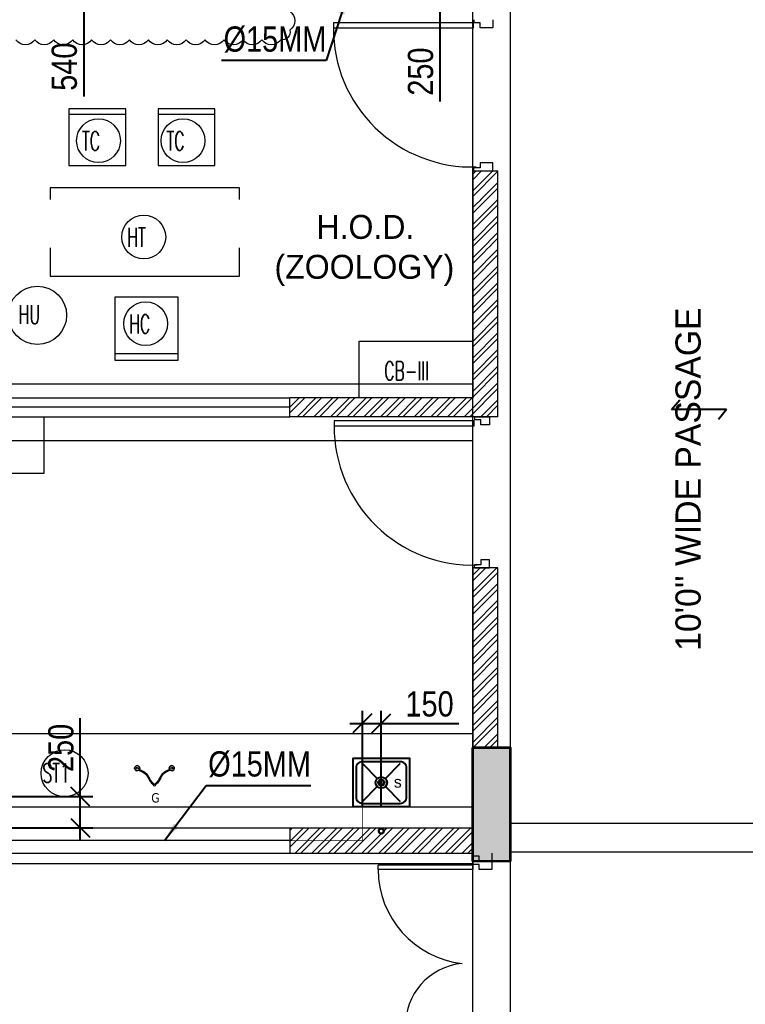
# Model space of a CAD drawing. Header units: inches. Extents: x 5899882 to 5988838, y -468923 to -96891.
# Drawn here: x 5963241 to 5968994, y -301732 to -293920 of the extents above; entities that cross this region are included whole.
import ezdxf

# ---------------------------------------------------------------- set-up
doc = ezdxf.new("R2010")
doc.units = ezdxf.units.IN
doc.header["$MEASUREMENT"] = 0
doc.linetypes.add('1', pattern=[0])
doc.layers.get('Defpoints').update_dxf_attribs({"color": 8})
for name, color, linetype in [('0- SLC ARCH LAYOUT', 7, 'Continuous'), ('0- SLC DIMENSION', 7, 'Continuous'), ('0-SLC RCC 2ND. FLOOR', 7, 'Continuous'), ('0-SLC-40 MM Waste water pipe', 3, 'Continuous'), ('0-SLC-DOMESTIC LINE', 5, 'DOMESTIC_LINE'), ('0-SLC-Toilet fixture', 5, 'Continuous')]:
    doc.layers.add(name, color=color, linetype=linetype)
for name, color, linetype, lineweight in [('ARCL-HATCH-B', 8, 'Continuous', 5), ('ARLC-COL', 8, 'Continuous', 30), ('ARLC-DIMF', 8, 'Continuous', 5), ('ARLC-DOOR-W', 8, 'Continuous', 5), ('ARLC-FUR (NOMN)', 8, 'Continuous', 9), ('ARLC-FURN', 8, 'Continuous', 9), ('ARLC-GAS BURNER', 8, 'Continuous', 5), ('ARLC-HATCH-C', 8, 'Continuous', 5), ('ARLC-SINK', 8, 'Continuous', 9), ('ARLC-TEXT0', 8, 'Continuous', 20), ('ARLC-WALL', 8, 'Continuous', 15)]:
    doc.layers.add(name, color=color, linetype=linetype, lineweight=lineweight)
doc.styles.add('ARIAL', font='tahoma.ttf')
doc.styles.add('RS', font='simplex8.shx', dxfattribs={"width": 0.6, "height": 150})
doc.styles.get("Standard").update_dxf_attribs({"font": 'arial.ttf'})
doc.styles.add('swati', font='GOTHIC.TTF')
doc.styles.add('swis cn bt', font='swissc.ttf')
doc.linetypes.add('DOMESTIC_LINE', pattern='A,0.5,-0.2,["DWS",ARIAL,S=0.1,R=0,X=-0.1,Y=-0.05],-0.25', length=0.95)
doc.dimstyles.new('SLC', dxfattribs={"dimtxt": 200, "dimasz": 150, "dimexe": 100, "dimexo": 0, "dimgap": 50, "dimtad": 1, "dimdec": 0, "dimrnd": 5, "dimzin": 1, "dimdsep": 46, "dimtxsty": 'swis cn bt', "dimblk": 'OBLIQUE', "dimcen": 60, "dimdle": 100, "dimclrd": 256, "dimclre": 256, "dimclrt": 256, "dimazin": 0, "dimtfac": 1, "dimtdec": 0, "dimtofl": 0, "dimtmove": 0, "dimatfit": 3, "dimfxl": 0.18, "dimtolj": 1, "dimtzin": 0, "dimarcsym": 0})
pattern_1 = [(45, (-5806111.7, 109613.3), (-66.2912607, 66.2912607), []), (45, (-5806067.505, 109613.3), (-66.2912607, 66.2912607), [])]

# ---------------------------------------------------------------- blocks, each defined once
blk = doc.blocks.new('sk')
for p, q in [((5826975.9, -135444.1), (5827094.1, -135562.3)), ((5827157.8, -135562.3), (5827275.9, -135444.1)), ((5826975.9, -135744.1), (5827094.1, -135625.9)), ((5827157.8, -135625.9), (5827275.9, -135744.1))]:
    blk.add_line(p, q)
for radius in [45, 25]:
    blk.add_circle((5827125.9, -135594.1), radius)
at = {"layer": 'ARLC-SINK'}
blk.add_lwpolyline([(5826900.9, -135784.1), (5827350.9, -135784.1), (5827350.9, -135404.1), (5826900.9, -135404.1)], close=True, dxfattribs=at)
blk.add_lwpolyline([(5826975.9, -135759.1), (5827275.9, -135759.1, 0.414214), (5827325.9, -135709.1), (5827325.9, -135479.1, 0.414214), (5827275.9, -135429.1), (5826975.9, -135429.1, 0.414214), (5826925.9, -135479.1), (5826925.9, -135709.1, 0.414214)], format="xyb", close=True, dxfattribs=at)
blk.add_text('s', height=90, dxfattribs=at).set_placement((5827225.2, -135634.2))
blk = doc.blocks.new('RFGREG')
at = {"layer": 'ARLC-GAS BURNER'}
for centre, radius in [((5822272.1, -124202.2), 20.1), ((5822272.1, -124202.2), 7.52), ((5822545.9, -124202.2), 20.1), ((5822545.9, -124202.2), 7.52), ((5822409, -124337.3), 8.48), ((5822409, -124337.3), 8.48)]:
    blk.add_circle(centre, radius, dxfattribs=at)
for centre, start, end in [((5822272.1, -124202.2), 326.88842, 302.91638), ((5822545.9, -124202.2), 237.08362, 213.11158)]:
    blk.add_arc(centre, 20.1, start, end, dxfattribs=at)
for points, knots in [([(5822288.9, -124213.2), (5822287.3, -124212.5), (5822295, -124215.6), (5822306.8, -124220.6), (5822316.7, -124225.4), (5822324.3, -124229.7), (5822329.9, -124233.2), (5822335.4, -124237), (5822340.6, -124241.1), (5822345.5, -124245.6), (5822351, -124251.4), (5822356.5, -124258.8), (5822361.8, -124267.5), (5822366.6, -124276.3), (5822371, -124284.9), (5822375.4, -124293.1), (5822379.5, -124299.9), (5822383.4, -124305.3), (5822387.1, -124309.9), (5822391.1, -124314.4), (5822395.5, -124319), (5822400.2, -124323.7), (5822403.7, -124327), (5822405.4, -124328.8)], [0, 0, 0, 0, 0.738277, 1.476555, 2.214832, 2.583971, 2.95311, 3.322249, 3.691387, 4.060526, 4.429665, 5.003329, 5.576994, 6.150658, 6.724322, 7.297987, 7.871651, 8.267743, 8.663834, 9.059926, 9.456017, 9.852109, 10.248201, 10.248201, 10.248201, 10.248201]), ([(5822529.1, -124213.2), (5822530.7, -124212.5), (5822523, -124215.6), (5822511.1, -124220.6), (5822501.3, -124225.4), (5822493.7, -124229.7), (5822488, -124233.2), (5822482.6, -124237), (5822477.4, -124241.1), (5822472.4, -124245.6), (5822467, -124251.4), (5822461.5, -124258.8), (5822456.1, -124267.5), (5822451.4, -124276.3), (5822447, -124284.9), (5822442.6, -124293.1), (5822438.5, -124299.9), (5822434.6, -124305.3), (5822430.9, -124309.9), (5822426.9, -124314.4), (5822422.5, -124319), (5822417.7, -124323.7), (5822414.3, -124327), (5822412.6, -124328.8)], [0, 0, 0, 0, 0.738277, 1.476555, 2.214832, 2.583971, 2.95311, 3.322249, 3.691387, 4.060526, 4.429665, 5.003329, 5.576994, 6.150658, 6.724322, 7.297987, 7.871651, 8.267743, 8.663834, 9.059926, 9.456017, 9.852109, 10.248201, 10.248201, 10.248201, 10.248201]), ([(5822282.8, -124219), (5822306.1, -124228.5), (5822348, -124245.6), (5822367.4, -124302.3), (5822390.6, -124325), (5822400.1, -124334.3)], [0, 0, 0, 0, 88.97169, 160.2268, 209.42552, 209.42552, 209.42552, 209.42552]), ([(5822535.2, -124219), (5822511.9, -124228.5), (5822470, -124245.6), (5822450.6, -124302.3), (5822427.4, -124325), (5822417.9, -124334.3)], [0, 0, 0, 0, 88.97169, 160.2268, 209.42552, 209.42552, 209.42552, 209.42552])]:
    blk.add_open_spline(points, degree=3, knots=knots, dxfattribs=at)
at = {"layer": 'ARLC-GAS BURNER', "insert": (5822417.2, -124438.3), "char_height": 73.57, "attachment_point": 5, "style": 'ARIAL'}
blk.add_mtext('\\A1;G', dxfattribs=at)
blk = doc.blocks.new('jjuj')
at = {"layer": 'ARLC-DOOR-W', "ltscale": 0.1}
for p, q in [((5733136.3, -29654.3), (5733136.3, -29679.3)), ((5733286.3, -29654.3), (5733286.3, -29719.3))]:
    blk.add_line(p, q, dxfattribs=at)
blk.add_lwpolyline([(5733286.3, -29719.3), (5733186.3, -29719.3), (5733186.3, -29679.3), (5733136.3, -29679.3)], dxfattribs=at)
blk = doc.blocks.new('hjmh')
at = {"layer": 'ARLC-DOOR-W', "ltscale": 0.1}
for p, q in [((5668.312, -1072.8537), (5667.2012, -1072.8537)), ((5667.2012, -1072.8537), (5667.2012, -1072.8937)), ((5668.312, -1072.8937), (5668.312, -1072.8537)), ((5667.2012, -1072.8937), (5668.312, -1072.8937))]:
    blk.add_line(p, q, dxfattribs=at)
blk.add_arc((5668.2991, -1072.8991), 1.0979, 179.71691, 271.85639, dxfattribs=at)
blk = doc.blocks.new('frame')
at = {"layer": 'ARLC-DOOR-W', "ltscale": 0.1}
for p, q in [((5733136.3, -31004.3), (5733136.3, -30979.3)), ((5733136.3, -31004.3), (5733286.3, -31004.3)), ((5733286.3, -31004.3), (5733286.3, -30939.3))]:
    blk.add_line(p, q, dxfattribs=at)
blk.add_lwpolyline([(5733286.3, -30939.3), (5733186.3, -30939.3), (5733186.3, -30979.3), (5733136.3, -30979.3)], dxfattribs=at)
blk = doc.blocks.new('A$C7784331E')
for name, p in [('jjuj', (-5732022.6, 30854.3)), ('frame', (-5732022.6, 31004.3))]:
    blk.add_blockref(name, p)
at = {"layer": 'ARLC-DOOR-W', "ltscale": 0.1, "xscale": 1000, "yscale": 1000, "zscale": 1000}
blk.add_blockref('hjmh', (-5667201.2, 1074028.2), dxfattribs=at)
blk = doc.blocks.new('DOOR 1')
at = {"layer": 'ARLC-DOOR-W', "ltscale": 0.1}
for p, q in [((5953211.6, -114078), (5953211.6, -113328)), ((5953211.6, -113328), (5953246.6, -113328)), ((5953246.6, -114078), (5953246.6, -113328)), ((5951473.5, -114021.3), (5951951.4, -114021.3)), ((5951473.5, -114056.3), (5951473.5, -114021.3)), ((5951473.5, -114056.3), (5951951.4, -114056.3)), ((5951951.4, -114056.3), (5951951.4, -114021.3)), ((5951926.4, -114077.8), (5951951.4, -114077.8)), ((5951926.4, -114077.8), (5951926.4, -114227.8)), ((5953246.6, -114078), (5953211.6, -114078)), ((5953276.4, -114077.8), (5953251.4, -114077.8)), ((5951926.4, -114227.8), (5951991.4, -114227.8)), ((5953276.4, -114227.8), (5953211.4, -114227.8))]:
    blk.add_line(p, q, dxfattribs=at)
at = {"layer": 'ARLC-DOOR-W'}
blk.add_line((5953276.4, -114227.8), (5953276.4, -114077.8), dxfattribs=at)
at = {"layer": 'ARLC-DOOR-W', "ltscale": 0.1}
for points in [[(5951991.4, -114227.8), (5951991.4, -114127.8), (5951951.4, -114127.8), (5951951.4, -114077.8)], [(5953211.4, -114227.8), (5953211.4, -114127.8), (5953251.4, -114127.8), (5953251.4, -114077.8)]]:
    blk.add_lwpolyline(points, dxfattribs=at)
for centre, radius, start, end in [((5953211.6, -114078), 750, 90, 173.49042), ((5951970.9, -114040.3), 497.8, 5.45802, 177.8186)]:
    blk.add_arc(centre, radius, start, end, dxfattribs=at)
blk = doc.blocks.new('A$7E4912E358113')
at = {"layer": 'ARLC-DOOR-W', "ltscale": 0.1}
for p, q in [((1113.7, 1200), (1113.7, 1175)), ((1232.4, 1200), (1232.4, 1135)), ((1113.7, 0), (1113.7, 25)), ((1232.4, 0), (1232.4, 65))]:
    blk.add_line(p, q, dxfattribs=at)
for points in [[(1113.7, 1200), (1232.4, 1200)], [(1232.4, 1135), (1163.7, 1135), (1163.7, 1175), (1113.7, 1175)], [(1232.4, 65), (1163.7, 65), (1163.7, 25), (1113.7, 25)], [(1113.7, 0), (1232.4, 0)]]:
    blk.add_lwpolyline(points, dxfattribs=at)
at = {"layer": 'ARLC-DOOR-W', "ltscale": 0.1, "xscale": 1000, "yscale": 1000, "zscale": 1000}
blk.add_blockref('hjmh', (-5667201.2, 1074020), dxfattribs=at)
blk = doc.blocks.new('A$C3DAD2E9A')
at = {"layer": 'ARCL-HATCH-B'}
h = blk.add_hatch(dxfattribs=at)
h.set_pattern_fill('ANSI32', color=256, scale=250)
h.set_pattern_definition(pattern_1)
h.paths.add_polyline_path([(21847.2, -24223.5), (21647.2, -24223.5), (21647.2, -24405.3), (21647.6, -24405.3), (21647.6, -24905.3), (21647.2, -25649), (21847.2, -25649)])
h = blk.add_hatch(dxfattribs=at)
h.set_pattern_fill('ANSI32', color=256, scale=250)
h.set_pattern_definition(pattern_1)
h.paths.add_polyline_path([(21647.2, -26286), (20197.2, -26286), (20197.2, -26486), (21647.2, -26486)])
at = {"layer": 'ARLC-HATCH-C', "ltscale": 0.1}
blk.add_hatch(color=256, dxfattribs=at).paths.add_polyline_path([(21647.2, -26549), (21647.2, -25649), (21947.2, -25649), (21947.2, -26549)])
at = {"layer": 'ARLC-COL'}
blk.add_lwpolyline([(21647.2, -25649), (21947.2, -25649), (21947.2, -26549), (21647.2, -26549)], close=True, dxfattribs=at)
at = {"layer": 'ARLC-DIMF'}
blk.add_lwpolyline([(20197.2, -19806.3, -0.520567), (20197.2, -19956.3, -0.520567), (20124.7, -20033.7, -0.520567), (19974.7, -20033.7, -0.520567), (19824.7, -20033.7, -0.520567), (19674.7, -20033.7, -0.520567), (19524.7, -20033.7, -0.520567), (19374.7, -20033.7, -0.520567), (19224.7, -20033.7, -0.520567), (19074.7, -20033.7, -0.520567), (18924.7, -20033.7, -0.520567), (18774.7, -20033.7, -0.520567), (18624.7, -20033.7, -0.520567), (18474.7, -20033.7, -0.520567), (18324.7, -20033.7, -0.520567), (18174.7, -20033.7, -0.520567), (18024.7, -20033.7, -0.520567)], format="xyb", dxfattribs=at)
at = {"layer": 'ARLC-DOOR-W'}
for p, q in [((17797.2, -22873.5), (20197.2, -22873.5)), ((20197.2, -22948.5), (17797.2, -22948.5)), ((17797.2, -23023.5), (20197.2, -23023.5)), ((17797.2, -26286), (20197.2, -26286)), ((20197.2, -26386), (17797.2, -26386)), ((17797.2, -26486), (20197.2, -26486))]:
    blk.add_line(p, q, dxfattribs=at)
at = {"layer": 'ARLC-FUR (NOMN)'}
for centre, radius in [((18679.4, -20833.5), 173.6), ((19348.9, -20833.5), 173.6), ((18195, -22219), 231.5), ((19053.5, -22285.2), 173.6), ((18410.9, -25852.4), 186.4)]:
    blk.add_circle(centre, radius, dxfattribs=at)
at = {"layer": 'ARLC-FURN'}
for p, q in [((18445.2, -20623.7), (18895.2, -20623.7)), ((19153.2, -20623.7), (19603.2, -20623.7)), ((18810.2, -22522.9), (19310.2, -22522.9)), ((14367.5, -25536), (21647.1, -25536))]:
    blk.add_line(p, q, dxfattribs=at)
for points in [[(18445.2, -21030.5), (18895.2, -21030.5), (18895.2, -20580.5), (18445.2, -20580.5)], [(19153.2, -21030.5), (19603.2, -21030.5), (19603.2, -20580.5), (19153.2, -20580.5)], [(18297.2, -21908.5), (19797.2, -21908.5), (19797.2, -21208.5), (18297.2, -21208.5)], [(18810.2, -22575), (19310.2, -22575), (19310.2, -22075), (18810.2, -22075)], [(20747.2, -22425), (21647.2, -22425), (21647.2, -22875), (20747.2, -22875)], [(17347.2, -23025), (18247.2, -23025), (18247.2, -23475), (17347.2, -23475)]]:
    blk.add_lwpolyline(points, close=True, dxfattribs=at)
at = {"layer": 'ARLC-WALL', "ltscale": 0.1}
for p, q in [((21647.2, -21073.5), (21847.2, -21073.5)), ((21647.2, -22873.5), (20197.2, -22873.5)), ((20197.2, -23023.5), (20197.2, -22873.5)), ((21847.2, -23023.5), (20197.2, -23023.5)), ((21647.2, -24223.5), (21647.2, -25649)), ((21847.2, -24223.5), (21647.2, -24223.5)), ((21847.2, -25649), (21847.2, -24223.5)), ((20197.2, -26286), (21647.2, -26286)), ((20197.2, -26286), (20197.2, -26486)), ((20197.2, -26486), (21647.2, -26486))]:
    blk.add_line(p, q, dxfattribs=at)
for name, p in [('A$C7784331E', (20542.1, -21073.5)), ('jjuj', (-5711489.1, 3167.8))]:
    blk.add_blockref(name, p)
at = {"layer": 'ARLC-DOOR-W'}
blk.add_blockref('A$7E4912E358113', (20548, -24223.5), dxfattribs=at)
at = {"layer": 'ARLC-DOOR-W', "rotation": 90}
blk.add_blockref('DOOR 1', (-92430.6, -5979827.9), dxfattribs=at)
at = {"layer": 'ARLC-GAS BURNER'}
blk.add_blockref('RFGREG', (-5803285.9, 98390), dxfattribs=at)
at = {"layer": 'ARLC-SINK'}
blk.add_blockref('sk', (-5806203.7, 109667.6), dxfattribs=at)
at = {"layer": 'ARLC-FUR (NOMN)', "style": 'RS', "width": 0.6}
for s, p in [('TC', (18549.2, -20910.5)), ('TC', (19218.7, -20910.5)), ('HU', (18046.6, -22288)), ('HC', (18923.3, -22362.2)), ('CB-III', (20945.9, -22734.5)), ('ST1', (18235.4, -25925.8))]:
    blk.add_text(s, height=150, dxfattribs=at).set_placement(p)
at = {"layer": 'ARLC-TEXT0', "insert": (23355.9, -23519.2), "char_height": 200, "attachment_point": 5, "rotation": 90, "style": 'swati', "bg_fill": 2}
blk.add_mtext("10'0'' WIDE PASSAGE", dxfattribs=at)
at = {"layer": 'ARLC-TEXT0', "insert": (14868.1, -21397.5), "char_height": 190, "width": 8770.863, "attachment_point": 1, "style": 'swati', "bg_fill": 2}
blk.add_mtext('WASHING', dxfattribs=at)
at = {"layer": 'ARLC-FUR (NOMN)'}
blk.add_circle((19038.5, -21598.2), 173.6, dxfattribs=at)
at = {"layer": 'ARLC-WALL', "ltscale": 0.1}
blk.add_line((21847.2, -23023.5), (21847.2, -21073.5), dxfattribs=at)
at = {"layer": 'ARLC-FUR (NOMN)', "style": 'RS', "width": 0.6}
blk.add_text('HT', height=150, dxfattribs=at).set_placement((18908.3, -21675.2))
at = {"layer": 'ARLC-TEXT0', "insert": (20059.8, -21422.5), "char_height": 190, "width": 1482.767, "attachment_point": 1, "style": 'swati', "bg_fill": 2}
blk.add_mtext('\\pi347.89;H.O.D.\\P\\pi15.16;(ZOOLOGY)', dxfattribs=at)
at = {"layer": 'ARCL-HATCH-B'}
h = blk.add_hatch(dxfattribs=at)
h.set_pattern_fill('ANSI32', color=256, scale=250)
h.set_pattern_definition(pattern_1)
h.paths.add_polyline_path([(21847.2, -21073.5), (21647.2, -21073.5), (21647.2, -22873.5), (20197.2, -22873.5), (20197.2, -23023.5), (21847.2, -23023.5)])
at = {"layer": 'ARLC-WALL', "ltscale": 0.1}
blk.add_line((21647.2, -21073.5), (21647.2, -22873.5), dxfattribs=at)
blk = doc.blocks.new('sink22')
at = {"color": 0}
for p, q in [((-150, 150), (-31.8, 31.8)), ((-150, 150), (-31.8, 31.8)), ((31.8, 31.8), (150, 150)), ((31.8, 31.8), (150, 150)), ((-150, -150), (-31.8, -31.8)), ((-150, -150), (-31.8, -31.8)), ((31.8, -31.8), (150, -150)), ((31.8, -31.8), (150, -150))]:
    blk.add_line(p, q, dxfattribs=at)
blk.add_lwpolyline([(-225, -190), (225, -190), (225, 190), (-225, 190)], close=True, dxfattribs=at)
blk.add_lwpolyline([(-150, -165), (150, -165, 0.414214), (200, -115), (200, 115, 0.414214), (150, 165), (-150, 165, 0.414214), (-200, 115), (-200, -115, 0.414214)], format="xyb", close=True, dxfattribs=at)
for radius in [45, 45, 25, 25]:
    blk.add_circle((0, 0), radius, dxfattribs=at)
blk = doc.blocks.new('GYS')
for p, q in [((6635556, -325051.9), (6635556, -325488.3)), ((6635556, -325051.9), (6635635, -325117)), ((6635556, -325488.3), (6635477, -325423.2))]:
    blk.add_line(p, q)
blk = doc.blocks.new('A$C77C3199A')
at = {"layer": 'ARLC-HATCH-C', "ltscale": 0.1}
blk.add_hatch(color=0, dxfattribs=at).paths.add_polyline_path([(21645, -26550), (21645, -25650), (21945, -25650), (21945, -26550)])
at = {"layer": 'ARLC-COL', "color": 0}
blk.add_lwpolyline([(21645, -25650), (21945, -25650), (21945, -26550), (21645, -26550)], close=True, dxfattribs=at)
at = {"layer": 'ARLC-WALL', "color": 30, "ltscale": 0.1}
for p, q in [((21645, -19650), (21645, -25650)), ((21945, -19650), (21945, -25650))]:
    blk.add_line(p, q, dxfattribs=at)
at = {"layer": 'ARLC-WALL', "color": 30}
for p, q in [((21645, -22765), (13125, -22765)), ((21645, -23215), (13125, -23215)), ((13645, -26118), (21645, -26118)), ((24745, -26250), (21945, -26250)), ((24745, -26480), (21945, -26480)), ((21645, -26550), (21645, -32550)), ((21945, -26550), (21945, -32550)), ((13645, -26568), (21645, -26568))]:
    blk.add_line(p, q, dxfattribs=at)
at = {"color": 0, "rotation": 270}
blk.add_blockref('GYS', (348712.5, 6612588.3), dxfattribs=at)
blk = doc.blocks.new('_OBLIQUE')
at = {"color": 0, "linetype": 'ByBlock'}
blk.add_line((-0.5, -0.5), (0.5, 0.5), dxfattribs=at)
blk = doc.blocks.new('*D277')
at = {"layer": '0- SLC DIMENSION', "lineweight": -2, "transparency": 16777216}
for p, q in [((5963721, -300084), (5963721, -299461.6)), ((5963133.3, -300084), (5963821, -300084)), ((5963721, -300432.5), (5963721, -300084)), ((5963133.3, -300332.5), (5963821, -300332.5))]:
    blk.add_line(p, q, dxfattribs=at)
at = {"layer": 'Defpoints', "color": 0, "transparency": 16777216}
for p in [(5963133.3, -300084), (5963721, -300084), (5963133.3, -300332.5)]:
    blk.add_point(p, dxfattribs=at)
at = {"layer": '0- SLC DIMENSION', "lineweight": -2, "transparency": 16777216, "xscale": 150, "yscale": 150, "zscale": 150}
for p, rotation in [((5963721, -300084), 90), ((5963721, -300332.5), 270)]:
    blk.add_blockref('_OBLIQUE', p, dxfattribs=dict(at, rotation=rotation))
at = {"layer": '0- SLC DIMENSION', "transparency": 16777216, "insert": (5963568.2, -299697.8), "char_height": 200, "attachment_point": 5, "rotation": 90, "style": 'swis cn bt'}
blk.add_mtext('\\A1;250', dxfattribs=at)
blk = doc.blocks.new('*D286')
at = {"layer": '0- SLC DIMENSION', "lineweight": -2, "transparency": 16777216}
for p, q in [((5963748, -293127.8), (5963748, -293770)), ((5964243.4, -293227.8), (5963648, -293227.8)), ((5964243.4, -293770), (5963648, -293770)), ((5963748, -293770), (5963748, -294529.9))]:
    blk.add_line(p, q, dxfattribs=at)
at = {"layer": 'Defpoints', "color": 0, "transparency": 16777216}
for p in [(5964243.4, -293227.8), (5963748, -293770), (5964243.4, -293770)]:
    blk.add_point(p, dxfattribs=at)
at = {"layer": '0- SLC DIMENSION', "lineweight": -2, "transparency": 16777216, "xscale": 150, "yscale": 150, "zscale": 150}
for p, rotation in [((5963748, -293227.8), 90), ((5963748, -293770), 270)]:
    blk.add_blockref('_OBLIQUE', p, dxfattribs=dict(at, rotation=rotation))
at = {"layer": '0- SLC DIMENSION', "transparency": 16777216, "insert": (5963595.5, -294293), "char_height": 200, "attachment_point": 5, "rotation": 90, "style": 'swis cn bt'}
blk.add_mtext('\\A1;540', dxfattribs=at)
blk = doc.blocks.new('*D289')
at = {"layer": '0- SLC DIMENSION', "lineweight": -2, "transparency": 16777216}
for p, q in [((5966573, -293420), (5966573, -293770)), ((5966583.3, -293520), (5966473, -293520)), ((5966583.3, -293770), (5966473, -293770)), ((5966573, -293770), (5966573, -294568.2))]:
    blk.add_line(p, q, dxfattribs=at)
at = {"layer": 'Defpoints', "color": 0, "transparency": 16777216}
for p in [(5966583.3, -293520), (5966573, -293770), (5966583.3, -293770)]:
    blk.add_point(p, dxfattribs=at)
at = {"layer": '0- SLC DIMENSION', "lineweight": -2, "transparency": 16777216, "xscale": 150, "yscale": 150, "zscale": 150}
for p, rotation in [((5966573, -293520), 90), ((5966573, -293770), 270)]:
    blk.add_blockref('_OBLIQUE', p, dxfattribs=dict(at, rotation=rotation))
at = {"layer": '0- SLC DIMENSION', "transparency": 16777216, "insert": (5966420.2, -294332), "char_height": 200, "attachment_point": 5, "rotation": 90, "style": 'swis cn bt'}
blk.add_mtext('\\A1;250', dxfattribs=at)
blk = doc.blocks.new('*D556')
at = {"layer": '0- SLC DIMENSION', "lineweight": -2, "transparency": 16777216}
for p, q in [((5965958.1, -300164.5), (5965958.1, -299403)), ((5966108.2, -300163), (5966108.2, -299403)), ((5965858.1, -299503), (5966108.2, -299503)), ((5966108.2, -299503), (5966723.3, -299503))]:
    blk.add_line(p, q, dxfattribs=at)
at = {"layer": 'Defpoints', "color": 0, "transparency": 16777216}
for p in [(5966108.2, -299503), (5965958.1, -300164.5), (5966108.2, -300163)]:
    blk.add_point(p, dxfattribs=at)
at = {"layer": '0- SLC DIMENSION', "lineweight": -2, "transparency": 16777216, "xscale": 150, "yscale": 150, "zscale": 150, "rotation": 180}
blk.add_blockref('_OBLIQUE', (5965958.1, -299503), dxfattribs=at)
at = {"layer": '0- SLC DIMENSION', "lineweight": -2, "transparency": 16777216, "xscale": 150, "yscale": 150, "zscale": 150}
blk.add_blockref('_OBLIQUE', (5966108.2, -299503), dxfattribs=at)
at = {"layer": '0- SLC DIMENSION', "transparency": 16777216, "insert": (5966490.8, -299350.3), "char_height": 200, "attachment_point": 5, "style": 'swis cn bt'}
blk.add_mtext('\\A1;150', dxfattribs=at)

msp = doc.modelspace()

# ---------------------------------------------------------------- block references
at = {"layer": '0- SLC ARCH LAYOUT'}
msp.add_blockref('A$C3DAD2E9A', (5945186.1, -274046.5), dxfattribs=at)

# ---------------------------------------------------------------- next in the draw order: linework, layer by layer
at = {"layer": '0-SLC-40 MM Waste water pipe', "lineweight": 30}
for centre in [(5966108.3, -299973), (5966108, -300357.5)]:
    msp.add_circle(centre, 20, dxfattribs=at)
at = {"layer": '0-SLC-DOMESTIC LINE', "color": 5, "linetype": '1', "const_width": 5}
for points in [[(5965958.1, -300433), (5965958.1, -300163)], [(5965958.1, -300433), (5963007, -300433), (5963007, -300269.5), (5960203, -300269.5), (5960203, -300394.5), (5958867.5, -300394.5)]]:
    msp.add_lwpolyline(points, dxfattribs=at)

# ---------------------------------------------------------------- next in the draw order: block references
at = {"layer": '0-SLC RCC 2ND. FLOOR'}
msp.add_blockref('A$C77C3199A', (5945186.1, -274046.5), dxfattribs=at)
at = {"layer": '0-SLC-Toilet fixture', "color": 140}
msp.add_blockref('sink22', (5966108.3, -299973), dxfattribs=at)

# ---------------------------------------------------------------- next in the draw order: texts
at = {"layer": '0-SLC-DOMESTIC LINE', "linetype": '1', "char_height": 200, "width": 687.595, "attachment_point": 3}
for insert in [(5965672, -293973.5), (5965550, -299725)]:
    msp.add_mtext('{\\fSwis721 Cn BT|b0|i0|c0|p34;%%C15MM}', dxfattribs=dict(at, insert=insert))

# ---------------------------------------------------------------- next in the draw order: dimensions: what is measured, and where the dimension line sits
at = {"layer": '0- SLC DIMENSION', "color": 1}
for base, p1, p2, picture, middle in [((5963748, -293770), (5964243.4, -293227.8), (5964243.4, -293770), '*D286', (5963748, -294293)), ((5966573, -293770), (5966583.3, -293520), (5966583.3, -293770), '*D289', (5966573, -294332))]:
    dim = msp.add_linear_dim(base=base, p1=p1, p2=p2, angle=90, dimstyle='SLC', dxfattribs=at)
    dim.commit()
    dim.dimension.update_dxf_attribs({"geometry": picture, "text_midpoint": middle, "dimtype": 160})
dim = msp.add_linear_dim(base=(5966108.2, -299503), p1=(5965958.1, -300164.5), p2=(5966108.2, -300163), dimstyle='SLC', dxfattribs=at)
dim.commit()
dim.dimension.update_dxf_attribs({"geometry": '*D556', "text_midpoint": (5966490.8, -299350.3)})
dim = msp.add_linear_dim(base=(5963721, -300084.03), p1=(5963133.2872, -300332.5281), p2=(5963133.2872, -300084.03), angle=90, dimstyle='SLC', dxfattribs=at)
dim.commit()
dim.dimension.update_dxf_attribs({"geometry": '*D277', "text_midpoint": (5963568.2078, -299697.7962)})

# ---------------------------------------------------------------- next in the draw order: leaders
at = {"layer": '0-SLC-DOMESTIC LINE', "linetype": '1'}
for points in [[(5965838.5, -293728.5), (5965672, -294245), (5964840.9, -294245)], [(5964390, -300433), (5964718.9, -299996.5), (5965550, -299996.5)]]:
    msp.add_leader(points, dimstyle='SLC', override={"dimgap": 50, "dimtad": 0, "dimfxlon": 1}, dxfattribs=at)

doc.saveas('drawing.dxf')
